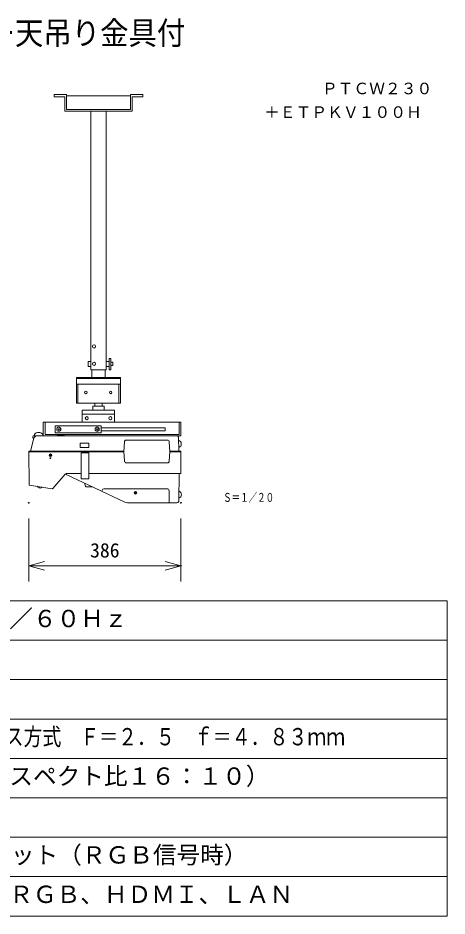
# Model space of a CAD drawing. Units: millimetres, scale not verified. Extents: x -63 to 62, y -57 to 57.
# Drawn here: x 8.1 to 62.5, y -56.8 to 57.1 of the extents above; entities that cross this region are included whole.
import ezdxf
from ezdxf.enums import TextEntityAlignment as Align

# ---------------------------------------------------------------- set-up
doc = ezdxf.new("R2010")
doc.units = ezdxf.units.MM
doc.header["$LTSCALE"] = 0.125
doc.header["$PDMODE"] = 32
doc.header["$PDSIZE"] = 0.0625
for name, color, linetype, lineweight in [('0-0_0', 7, 'Continuous', 18), ('0-2_WAKU', 1, 'Continuous', 18), ('0-4_GAIKEI', 1, 'Continuous', 18), ('0-5_SUNPO', 7, 'Continuous', 18), ('0-7_S1', 1, 'Continuous', 18)]:
    doc.layers.add(name, color=color, linetype=linetype, lineweight=lineweight)
for name, color, linetype in [('0-1_DEFPOINTS', 7, 'Continuous'), ('0-3_MOJI1', 7, 'Continuous'), ('0-6_TOUROKU', 7, 'Continuous')]:
    doc.layers.add(name, color=color, linetype=linetype)
doc.styles.add('ＭＳ ゴシック', font='')
doc.styles.get('ＭＳ ゴシック').set_extended_font_data('MS Gothic')

# ---------------------------------------------------------------- blocks, each defined once
blk = doc.blocks.new('_OPEN30')
at = {"layer": '0-0_0'}
blk.add_line((0, 0), (-1, 0), dxfattribs=at)
blk.add_lwpolyline([(-1, 0.26795), (0, 0), (-1, -0.26795)], dxfattribs=at)
blk = doc.blocks.new('D6')
at = {"layer": '0-1_DEFPOINTS'}
for p in [(8.462, -6.9264), (27.762, -6.9264), (27.762, -14.9264)]:
    blk.add_point(p, dxfattribs=at)
at = {"layer": '0-5_SUNPO'}
for p, q in [((8.462, -8.9264), (8.462, -16.9264)), ((27.762, -8.9264), (27.762, -16.9264)), ((10.462, -14.9264), (25.762, -14.9264))]:
    blk.add_line(p, q, dxfattribs=at)
at = {"layer": '0-5_SUNPO', "xscale": 2, "yscale": 2, "rotation": 180}
blk.add_blockref('_OPEN30', (8.462, -14.9264), dxfattribs=at)
at = {"layer": '0-5_SUNPO', "xscale": 2, "yscale": 2}
blk.add_blockref('_OPEN30', (27.762, -14.9264), dxfattribs=at)
at = {"layer": '0-5_SUNPO', "style": 'ＭＳ ゴシック'}
blk.add_text('386', height=1.833, dxfattribs=at).set_placement((16.237, -14.4264), align=Align.BOTTOM_LEFT)

msp = doc.modelspace()

# ---------------------------------------------------------------- linework, layer by layer
at = {"layer": '0-2_WAKU', "color": 4}
for p, q in [((62.4787, -16.832), (-62.5213, -16.832)), ((62.4787, -56.832), (62.4787, -16.832)), ((-62.5213, -56.832), (62.4787, -56.832))]:
    msp.add_line(p, q, dxfattribs=at)
at = {"layer": '0-2_WAKU'}
for p, q in [((62.4787, -21.832), (-62.5213, -21.832)), ((62.4787, -26.832), (-62.5213, -26.832)), ((62.4787, -31.832), (-62.5213, -31.832)), ((62.4787, -36.832), (-62.5213, -36.832)), ((62.4787, -41.832), (-62.5213, -41.832)), ((62.4787, -46.832), (-62.5213, -46.832)), ((62.4787, -51.832), (-62.5213, -51.832))]:
    msp.add_line(p, q, dxfattribs=at)
at = {"layer": '0-4_GAIKEI'}
for p, q in [((11.2688, 5.83), (28.7371, 5.83)), ((9.9998, 4.1163), (10.3825, 4.1163)), ((10.831, 4.5166), (10.549, 4.5166)), ((21.8199, 3.5774), (27.0065, 3.5774)), ((21.5682, 3.3386), (21.5023, 2.0824)), ((27.2582, 3.3386), (27.324, 2.0824)), ((9.4379, 2.0824), (21.5023, 2.0824)), ((12.0893, 1.6392), (12.2759, 1.6392)), ((12.1826, 1.5459), (12.1826, 1.7326)), ((21.5682, 0.9164), (21.4948, 2.0824)), ((27.2582, 0.9164), (27.3316, 2.0824)), ((27.324, 2.0824), (28.7362, 2.0824)), ((21.8199, 0.6776), (27.0065, 0.6776)), ((14.2435, -0.6855), (16.0996, -0.6855)), ((17.0419, -0.6855), (28.5294, -0.6855)), ((28.5294, -0.6855), (28.7023, -0.6855)), ((16.7191, -2.3686), (17.5272, -2.3686)), ((18.9428, -2.602), (26.9856, -2.602)), ((22.8621, -3.1105), (23.0488, -3.1105)), ((22.9555, -3.2038), (22.9555, -3.0172)), ((27.2528, -4.3834), (27.2376, -2.8515))]:
    msp.add_line(p, q, dxfattribs=at)
at = {"layer": '0-4_GAIKEI', "color": 7}
for p, q in [((9.6736, 2.1518), (10.0776, 3.8048)), ((10.3825, 4.1163), (28.234, 4.1163)), ((28.4103, 3.9474), (28.4863, 2.1718)), ((9.4371, 2.1518), (21.506, 2.1518)), ((27.3204, 2.1518), (28.7371, 2.1518)), ((28.7371, 2.1518), (28.7023, -0.6855)), ((14.0531, -0.7724), (12.5038, -2.5576)), ((14.0873, -0.7398), (21.6287, -4.3107)), ((28.5294, -0.6855), (28.4777, -4.1352)), ((21.9522, -4.3834), (28.2258, -4.3834))]:
    msp.add_line(p, q, dxfattribs=at)
at = {"layer": '0-4_GAIKEI'}
msp.add_lwpolyline([(13.0957, 4.1163), (13.9317, 4.1163), (13.9317, 4.2196), (13.0957, 4.2196)], close=True, dxfattribs=at)
at = {"layer": '0-4_GAIKEI', "color": 7}
msp.add_lwpolyline([(9.4371, 2.1518), (9.4907, -2.1346), (12.3885, -2.6004)], dxfattribs=at)
at = {"layer": '0-4_GAIKEI'}
for centre, radius in [((12.1826, 1.6392), 0.1677), ((12.1736, 1.2612), 0.0577), ((22.9555, -3.1105), 0.1677)]:
    msp.add_circle(centre, radius, dxfattribs=at)
for centre, radius, start, end in [((10.3328, 3.9232), 0.3849, 149.8853, 221.44651), ((10.6277, 3.9936), 0.5289, 98.5576, 166.58238), ((10.7523, 3.9936), 0.5289, 13.41762, 81.4424), ((21.8199, 3.3254), 0.252, 90, 176.99781), ((27.0065, 3.3254), 0.252, 3.00219, 90), ((28.2946, 3.0707), 0.4885, 290.72166, 74.18233), ((21.8199, 0.9296), 0.252, 183.00219, 270), ((27.0065, 0.9296), 0.252, 270, 356.99781), ((17.0452, -2.0066), 0.4873, 169.03457, 227.98664), ((10.8943, -2.0924), 0.4243, 209.42476, 312.30961), ((19.0603, -2.9253), 0.344, 109.9682, 181.07001), ((26.9856, -2.854), 0.252, 0.56948, 90), ((28.3312, -3.3583), 0.4649, 289.02435, 69.26119)]:
    msp.add_arc(centre, radius, start, end, dxfattribs=at)
at = {"layer": '0-4_GAIKEI', "color": 7}
for centre, radius, start, end in [((10.6294, 3.5697), 0.5998, 114.30098, 156.92419), ((28.234, 3.9399), 0.1764, 2.452, 90), ((14.2435, -0.9375), 0.252, 128.28619, 139.04617), ((14.2435, -0.9375), 0.252, 90, 128.30228), ((12.4075, -2.4749), 0.1269, 261.40499, 319.34968), ((21.9522, -3.6274), 0.756, 244.66199, 270), ((28.2258, -4.1314), 0.252, 270, 359.14277)]:
    msp.add_arc(centre, radius, start, end, dxfattribs=at)
at = {"layer": '0-7_S1'}
for p, q in [((22.3328, 47.2413), (14.2414, 47.2413)), ((22.3328, 47.4192), (22.3328, 45.5024)), ((23.904, 47.4192), (22.3328, 47.4192)), ((22.543, 47.1427), (23.904, 47.1427)), ((22.543, 45.2923), (22.543, 47.1427)), ((23.904, 47.1427), (23.904, 47.4192)), ((22.543, 45.2923), (14.0312, 45.2923)), ((22.3328, 45.5024), (14.2414, 45.5024)), ((17.3249, 12.4996), (17.3249, 45.3033)), ((19.2493, 12.4996), (19.2493, 45.3033)), ((19.6269, 13.9347), (19.8613, 13.9347)), ((19.6269, 12.4703), (19.6269, 13.9347)), ((19.8613, 13.9347), (19.8613, 12.4703)), ((16.9891, 13.5393), (17.3249, 13.5393)), ((16.9891, 12.895), (16.9891, 13.5393)), ((17.3249, 12.895), (16.9891, 12.895)), ((19.2493, 13.5393), (19.6269, 13.5393)), ((19.6269, 12.895), (19.2493, 12.895)), ((19.876, 13.4368), (20.0958, 13.4368)), ((20.0958, 13.0414), (19.876, 13.0414)), ((20.0958, 13.4368), (20.0958, 13.0414)), ((21.0533, 11.5177), (15.4737, 11.5177)), ((15.4737, 8.2542), (15.4737, 11.5177)), ((19.2493, 12.4996), (17.3249, 12.4996)), ((17.4309, 12.4996), (17.4309, 11.5177)), ((19.1433, 12.4996), (19.1433, 11.5177)), ((19.8613, 12.4703), (19.6269, 12.4703)), ((21.0533, 8.2542), (21.0533, 11.5177)), ((21.0533, 11.3967), (15.4737, 11.3967)), ((21.0533, 10.6459), (15.4737, 10.6459)), ((15.6555, 8.2542), (15.6555, 10.6459)), ((20.8716, 8.2542), (20.8716, 10.6459)), ((21.0533, 8.2542), (15.4737, 8.2542)), ((17.8284, 7.8577), (17.8284, 8.2542)), ((18.7498, 7.8577), (18.7498, 8.2542)), ((20.3239, 6.8602), (16.216, 6.8602)), ((11.2688, 4.1163), (11.2688, 5.83)), ((11.4992, 4.2825), (11.4992, 5.83)), ((28.7371, 4.1163), (28.7371, 5.83)), ((13.4001, 4.9354), (13.1442, 4.9354)), ((13.2613, 5.0351), (13.2613, 4.801)), ((18.2631, 4.9354), (18.0072, 4.9354)), ((18.1243, 5.0351), (18.1243, 4.801)), ((28.234, 4.1163), (28.7371, 4.1163))]:
    msp.add_line(p, q, dxfattribs=at)
for points in [[(14.0312, 45.2923), (14.0312, 47.1427), (12.6702, 47.1427), (12.6702, 47.4192), (14.2414, 47.4192), (14.2414, 45.5024)], [(20.3239, 5.83), (20.3239, 7.359), (16.216, 7.359), (16.216, 5.83)], [(17.5725, 7.359), (17.5725, 7.8577), (19.0058, 7.8577), (19.0058, 7.359)], [(11.4992, 4.2825), (28.5067, 4.2825), (28.5067, 5.83)]]:
    msp.add_lwpolyline(points, dxfattribs=at)
for points in [[(18.6091, 4.4943), (12.7991, 4.4943), (12.7991, 5.3767), (18.6091, 5.3767)], [(18.6091, 4.7245), (26.7353, 4.7245), (26.7353, 5.1337), (18.6091, 5.1337)], [(17.0616, 2.6358), (15.9421, 2.6358), (15.9421, 3.185), (17.0616, 3.185)], [(17.0419, 1.9591), (16.0996, 1.9591), (16.0996, -1.356), (17.0419, -1.356)]]:
    msp.add_lwpolyline(points, close=True, dxfattribs=at)
for centre, radius in [((17.7165, 15.4506), 0.2037), ((17.7165, 13.2409), 0.2037), ((16.6767, 9.6098), 0.1536), ((19.8376, 9.6098), 0.1536), ((16.7918, 6.3487), 0.192), ((19.7864, 6.3487), 0.192), ((13.247, 4.9483), 0.2622), ((18.11, 4.9483), 0.2622)]:
    msp.add_circle(centre, radius, dxfattribs=at)

# ---------------------------------------------------------------- block references
at = {"layer": '0-5_SUNPO'}
msp.add_blockref('D6', (0.9751, 2.5421), dxfattribs=at)

# ---------------------------------------------------------------- texts
at = {"layer": '0-3_MOJI1', "style": 'ＭＳ ゴシック'}
for s, height, width, p in [('ＤＬＰ方式プロジェクター天吊り金具付', 2.933, 0.9, (-35.5213, 52.8839)), ('固定焦点・手動フォーカス方式\u3000Ｆ＝２．５\u3000ｆ＝４．８３ｍｍ', 2.199, 0.8, (-20.0213, -35.832))]:
    msp.add_text(s, height=height, dxfattribs=dict(at, width=width)).set_placement(p, align=Align.BOTTOM_LEFT)
for s, p in [('ＡＣ１００Ｖ\u3000５０／６０Ｈｚ', (-20.0213, -20.832)), ('６０～１１０型（アスペクト比１６：１０）', (-20.0213, -40.832)), ('１２８０×８００ドット（ＲＧＢ信号時）', (-19.8158, -50.832)), ('ビデオ／Ｓビデオ、ＲＧＢ、ＨＤＭＩ、ＬＡＮ', (-20.0213, -55.832))]:
    msp.add_text(s, height=2.199, dxfattribs=at).set_placement(p, align=Align.BOTTOM_LEFT)
at = {"layer": '0-6_TOUROKU', "style": 'ＭＳ ゴシック'}
for s, p in [('ＰＴＣＷ２３０', (46.6119, 47.0159)), ('＋ＥＴＰＫＶ１００Ｈ', (39.2786, 44.0159))]:
    msp.add_text(s, height=1.466, dxfattribs=at).set_placement(p, align=Align.BOTTOM_LEFT)
at = {"layer": '0-6_TOUROKU', "style": 'ＭＳ ゴシック', "width": 0.7}
msp.add_text('Ｓ＝１／２０', height=1.1, dxfattribs=at).set_placement((34.0861, -4.5973), align=Align.BOTTOM_LEFT)

doc.saveas('drawing.dxf')
